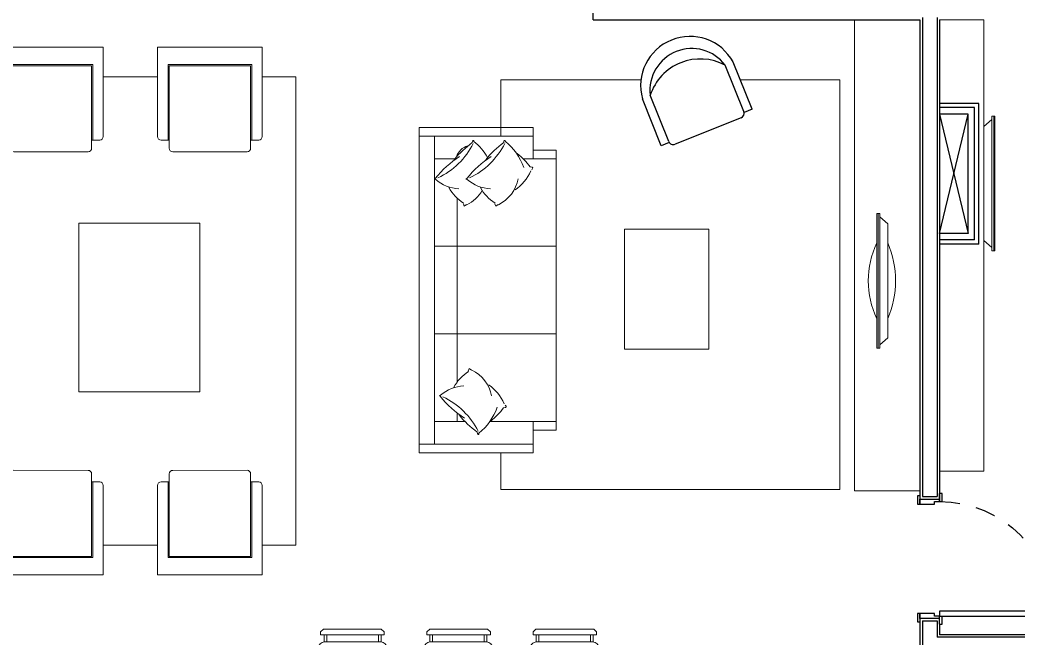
# Model space of a CAD drawing. Header units: millimetres. Extents: x 188.6 to 263.2, y 40.1 to 120.1.
# Drawn here: x 213.39 to 219.5, y 92.05 to 95.82 of the extents above; entities that cross this region are included whole.
import ezdxf

# ---------------------------------------------------------------- set-up
doc = ezdxf.new("R2010")
doc.units = ezdxf.units.MM
doc.linetypes.add('_XREF_APTOS 603 E 604$0$XREF-TIPO$0$HIDDEN2', pattern=[0.1875, 0.125, -0.0625])
for name, color, linetype in [('_XREF_APTOS 603 E 604$0$A-MC-ALVENARIA', 8, 'Continuous'), ('_XREF_APTOS 603 E 604$0$L-O-LAYOUT', 8, 'Continuous'), ('_XREF_APTOS 603 E 604$0$R-MC-REBOCO', 8, 'Continuous'), ('_XREF_APTOS 603 E 604$0$XREF-TIPO$0$E-MC-ESQUADRIAS', 8, 'Continuous'), ('_XREF_APTOS 603 E 604$0$XREF-TIPO$0$S-MC-SECÇÃO', 8, 'Continuous'), ('_XREF_APTOS 603 E 604$0$XREF-TIPO$0$V-MC-VISTA2', 8, 'Continuous'), ('ARQ', 8, 'Continuous')]:
    doc.layers.add(name, color=color, linetype=linetype)
doc.layers.add('_XREF_APTOS 603 E 604$0$L-MC-LAYOUT', color=8, linetype='Continuous', lineweight=5)

# ---------------------------------------------------------------- blocks, each defined once
blk = doc.blocks.new('_XREF_APTOS 603 E 604$0$AC18C')
for p, q in [((-0.039, 0.5), (-0.558, 0.5)), ((-0.05, 0.412), (-0.558, 0.412)), ((-0.039, 0.5), (-0.039, 0.412)), ((0, 0.362), (0, -0.362)), ((-0.05, -0.412), (-0.558, -0.412)), ((-0.039, -0.5), (-0.553, -0.5)), ((-0.039, -0.411), (-0.039, -0.5))]:
    blk.add_line(p, q)
for centre, radius, start, end in [((-0.497, 0), 0.503, 97.0495, 263.5769), ((-0.446, 0), 0.427, 105.249, 254.751), ((-0.212, 0), 0.538, 130.0756, 229.9244), ((-0.05, 0.362), 0.05, 0, 90), ((-0.05, -0.362), 0.05, 270, 0)]:
    blk.add_arc(centre, radius, start, end)
blk = doc.blocks.new('_XREF_APTOS 603 E 604$0$Z$W@#32586')
at = {"layer": '_XREF_APTOS 603 E 604$0$L-O-LAYOUT', "color": 4, "xscale": -0.6, "yscale": 0.6, "zscale": 0.63, "rotation": 90.00000000000004}
blk.add_blockref('_XREF_APTOS 603 E 604$0$AC18C', (0.3, 0), dxfattribs=at)
blk = doc.blocks.new('_XREF_APTOS 603 E 604$0$A$C294A2076')
at = {"layer": '_XREF_APTOS 603 E 604$0$L-O-LAYOUT'}
blk.add_blockref('_XREF_APTOS 603 E 604$0$Z$W@#32586', (0, 0), dxfattribs=at)
blk = doc.blocks.new('_XREF_APTOS 603 E 604$0$XREF-TIPO$0$PORTA 70')
at = {"layer": 'ARQ'}
for p, q in [((36.2665, 23.8835), (36.2815, 23.8835)), ((36.2665, 23.8335), (36.2665, 23.8835)), ((36.2815, 23.8335), (36.2815, 23.8835)), ((36.2815, 23.8335), (36.2665, 23.8335)), ((36.2815, 23.8485), (36.2815, 23.8335)), ((36.4015, 23.8485), (36.2815, 23.8485)), ((36.3115, 23.8335), (36.2815, 23.8335)), ((36.3115, 23.8185), (36.3115, 23.8335)), ((36.4015, 23.8185), (36.3115, 23.8185)), ((36.4015, 23.8685), (36.4165, 23.8685)), ((36.4015, 23.8685), (36.4015, 23.8185)), ((36.4015, 23.8185), (36.4015, 23.8485)), ((36.4165, 23.8185), (36.4015, 23.8185)), ((36.4165, 23.8685), (36.4165, 23.8185)), ((36.3115, 23.1485), (36.4015, 23.1485)), ((36.3115, 23.1335), (36.3115, 23.1485)), ((36.4015, 23.1485), (36.4165, 23.1485)), ((36.4015, 23.1185), (36.4015, 23.1485)), ((36.4015, 23.1485), (36.4015, 23.0985)), ((36.4165, 23.1485), (36.4165, 23.0985)), ((36.2665, 23.0835), (36.2665, 23.1335)), ((36.2815, 23.0835), (36.2665, 23.0835)), ((36.2815, 23.1335), (36.3115, 23.1335)), ((36.2815, 23.0835), (36.2815, 23.1335)), ((36.2815, 23.1185), (36.4015, 23.1185)), ((36.4165, 23.0985), (36.4015, 23.0985))]:
    blk.add_line(p, q, dxfattribs=at)
blk.add_lwpolyline([(36.2815, 23.1635), (36.2815, 23.1335), (35.5815, 23.1335), (35.5815, 23.1635)], close=True, dxfattribs=at)
at = {"layer": 'ARQ', "color": 8, "linetype": '_XREF_APTOS 603 E 604$0$XREF-TIPO$0$HIDDEN2'}
blk.add_arc((36.2815, 23.1335), 0.7, 90, 180, dxfattribs=at)
blk = doc.blocks.new('_XREF_APTOS 603 E 604$0$A$C37A023DB')
at = {"layer": '_XREF_APTOS 603 E 604$0$L-MC-LAYOUT', "color": 8}
blk.add_line((0.007, 0), (0.007, 0.8239), dxfattribs=at)
at = {"layer": '_XREF_APTOS 603 E 604$0$L-MC-LAYOUT'}
for points in [[(0, 0), (0, 0.8239), (0.0175, 0.8239), (0.0175, 0)], [(0.0175, 0.021), (0.0175, 0.8029), (0.0665, 0.7609), (0.0665, 0.063)]]:
    blk.add_lwpolyline(points, close=True, dxfattribs=at)
blk = doc.blocks.new('_XREF_APTOS 603 E 604$0$MESA 8L')
at = {"layer": '_XREF_APTOS 603 E 604$0$L-MC-LAYOUT'}
for p, q in [((35.7786, -11.3653), (36.1671, -11.3653)), ((35.7996, -11.4091), (35.7995, -11.3653)), ((35.7996, -11.4091), (36.1496, -11.4091)), ((35.8171, -11.4091), (35.817, -11.3653)), ((36.132, -11.3653), (36.132, -11.4091)), ((36.1495, -11.3653), (36.1495, -11.4091)), ((35.2621, -11.9085), (35.2621, -12.2971)), ((35.3059, -11.9296), (35.2621, -11.9295)), ((35.3059, -11.9471), (35.2621, -11.947)), ((35.3059, -11.9296), (35.3059, -12.2796)), ((36.6434, -11.9296), (36.6871, -11.9295)), ((36.6434, -11.9296), (36.6434, -12.2796)), ((36.6434, -11.9471), (36.6871, -11.947)), ((36.6871, -11.9086), (36.6871, -12.2971)), ((35.2621, -12.262), (35.3059, -12.262)), ((36.6871, -12.262), (36.6434, -12.262)), ((35.2621, -12.2795), (35.3059, -12.2795)), ((36.6871, -12.2795), (36.6434, -12.2795)), ((35.2621, -12.5585), (35.2621, -12.9471)), ((36.6871, -12.5585), (36.6871, -12.9471)), ((35.3059, -12.5796), (35.2621, -12.5795)), ((35.3059, -12.5971), (35.2621, -12.597)), ((35.3059, -12.5796), (35.3059, -12.9296)), ((36.6433, -12.5796), (36.6871, -12.5795)), ((36.6433, -12.5796), (36.6433, -12.9296)), ((36.6433, -12.5971), (36.6871, -12.597)), ((35.2621, -12.912), (35.3059, -12.912)), ((35.2621, -12.9295), (35.3059, -12.9295)), ((36.6871, -12.912), (36.6433, -12.912)), ((36.6871, -12.9295), (36.6433, -12.9295)), ((35.2621, -13.5971), (35.2621, -13.2085)), ((35.2621, -13.2261), (35.3059, -13.2261)), ((35.2621, -13.2436), (35.3059, -13.2436)), ((35.3058, -13.576), (35.3059, -13.226)), ((36.6433, -13.576), (36.6433, -13.226)), ((36.6871, -13.2262), (36.6433, -13.2262)), ((36.6871, -13.2437), (36.6433, -13.2437)), ((36.6871, -13.5971), (36.6871, -13.2085)), ((35.3058, -13.5585), (35.2621, -13.5586)), ((35.3058, -13.576), (35.2621, -13.5761)), ((36.6433, -13.5585), (36.6871, -13.5587)), ((36.6433, -13.576), (36.6871, -13.5762)), ((35.7996, -14.0966), (35.7995, -14.1403)), ((35.7996, -14.0966), (36.1496, -14.0966)), ((35.8171, -14.0966), (35.817, -14.1403)), ((36.132, -14.1403), (36.132, -14.0966)), ((36.1495, -14.1403), (36.1495, -14.0966)), ((35.7785, -14.1403), (36.1671, -14.1403))]:
    blk.add_line(p, q, dxfattribs=at)
for points in [[(35.7786, -11.3654), (35.7786, -11.3479), (35.7961, -11.3304), (36.1496, -11.3304), (36.1671, -11.3479), (36.1671, -11.3654)], [(35.2622, -11.9085), (35.2447, -11.9085), (35.2272, -11.926), (35.2272, -12.2796), (35.2447, -12.2971), (35.2622, -12.2971)], [(36.687, -11.9086), (36.7045, -11.9086), (36.722, -11.9261), (36.722, -12.2796), (36.7045, -12.2971), (36.687, -12.2971)], [(35.2622, -12.5585), (35.2447, -12.5585), (35.2272, -12.576), (35.2272, -12.9296), (35.2447, -12.9471), (35.2622, -12.9471)], [(36.687, -12.5585), (36.7045, -12.5585), (36.722, -12.576), (36.722, -12.9296), (36.7045, -12.9471), (36.687, -12.9471)], [(35.2622, -13.5971), (35.2447, -13.5971), (35.2272, -13.5796), (35.2272, -13.226), (35.2447, -13.2085), (35.2622, -13.2085)], [(36.687, -13.5971), (36.7045, -13.5971), (36.722, -13.5796), (36.722, -13.226), (36.7045, -13.2085), (36.687, -13.2085)], [(35.7785, -14.1402), (35.7785, -14.1577), (35.796, -14.1752), (36.1496, -14.1752), (36.1671, -14.1577), (36.1671, -14.1402)]]:
    blk.add_lwpolyline(points, dxfattribs=at)
for points in [[(35.7646, -11.6278), (35.7646, -11.4466, -0.414214), (35.8021, -11.4091)], [(36.1471, -11.4091, -0.414214), (36.1846, -11.4466), (36.1846, -11.6278)], [(35.5246, -11.8946), (35.3434, -11.8946, 0.414214), (35.3059, -11.9321)], [(36.4246, -11.8946), (36.6059, -11.8946, -0.414214), (36.6434, -11.9321)], [(35.3059, -12.2771, 0.414214), (35.3434, -12.3146), (35.5246, -12.3146)], [(36.6434, -12.2771, -0.414214), (36.6059, -12.3146), (36.4246, -12.3146)], [(35.5246, -12.5446), (35.3434, -12.5446, 0.414214), (35.3059, -12.5821)], [(36.4246, -12.5446), (36.6058, -12.5446, -0.414214), (36.6433, -12.5821)], [(35.3059, -12.9271, 0.414214), (35.3434, -12.9646), (35.5246, -12.9646)], [(36.6433, -12.9271, -0.414214), (36.6058, -12.9646), (36.4246, -12.9646)], [(35.3059, -13.2285, -0.414214), (35.3434, -13.191), (35.5246, -13.191)], [(36.6433, -13.2285, 0.414214), (36.6058, -13.191), (36.4246, -13.191)], [(35.5246, -13.611), (35.3433, -13.611, -0.414214), (35.3058, -13.5735)], [(36.4246, -13.611), (36.6058, -13.611, 0.414214), (36.6433, -13.5735)], [(35.7646, -13.8778), (35.7646, -14.0591, 0.414214), (35.8021, -14.0966)], [(36.1471, -14.0966, 0.414214), (36.1846, -14.0591), (36.1846, -13.8778)]]:
    blk.add_lwpolyline(points, format="xyb", dxfattribs=at)
blk.add_lwpolyline([(35.5246, -11.6278), (36.4246, -11.6278), (36.4246, -13.8778), (35.5246, -13.8778)], close=True, dxfattribs=at)
blk = doc.blocks.new('_XREF_APTOS 603 E 604$0$XREF-MC1101-TE-LAYO$0$P90x70')
blk.add_lwpolyline([(8.8158, 5.695), (8.8858, 5.695, 0.414214), (8.9158, 5.725), (8.9158, 6.495), (8.0158, 6.495), (8.0158, 5.725, 0.414214), (8.0458, 5.695), (8.1158, 5.695)], format="xyb")
blk.add_lwpolyline([(8.8258, 5.695), (8.8258, 6.345), (8.1058, 6.345), (8.1058, 5.695)])
blk.add_lwpolyline([(8.7858, 5.595, 0.414214), (8.8158, 5.625), (8.8158, 6.335), (8.1158, 6.335), (8.1158, 5.625, 0.414214), (8.1458, 5.595)], format="xyb", close=True)
blk = doc.blocks.new('_XREF_APTOS 603 E 604$0$A$C059E68BE')
at = {"layer": '_XREF_APTOS 603 E 604$0$L-MC-LAYOUT'}
for p, q in [((0.2997, 1.4895, 0.0002), (0.3051, 1.4735, 0.0002)), ((0.3051, 1.4735, 0.0002), (0.319, 1.4849, 0.0002)), ((0.2696, 0.466, 0.0002), (0.275, 0.4821, 0.0002)), ((0.275, 0.4821, 0.0002), (0.2889, 0.4706, 0.0002)), ((0.4623, 0.466, 0.0002), (0.4677, 0.4821, 0.0002)), ((0.4677, 0.4821, 0.0002), (0.4817, 0.4706, 0.0002)), ((0.6972, 0.1927, 0.0002), (0.6362, 0.1927, 0.0002))]:
    blk.add_line(p, q, dxfattribs=at)
at = {"layer": '_XREF_APTOS 603 E 604$0$L-MC-LAYOUT', "elevation": 0.0002}
for points in [[(0, 0.0533), (0.6972, 0.0533), (0.6972, 0.1927), (0.8367, 0.1927), (0.8367, 1.8506), (0.7086, 1.8506), (0.6972, 1.8506), (0.6972, 1.99), (0, 1.99), (0, 0.0533)], [(0.093, 0.0533), (0.093, 1.9367), (0, 1.9367), (0, 0), (0.093, 0)], [(0.432, 1.7973), (0.6972, 1.7973), (0.6972, 1.9367), (0.093, 1.9367), (0.093, 1.7973), (0.2784, 1.7973)], [(0.3646, 1.8704), (0.3635, 1.8768), (0.3594, 1.8768), (0.3553, 1.8719), (0.3543, 1.8633)], [(0.432, 1.7973), (0.8367, 1.7973), (0.8367, 1.262), (0.093, 1.262), (0.093, 1.7973), (0.2784, 1.7973)], [(0.2324, 1.7469), (0.2324, 1.7973), (0.093, 1.7973), (0.093, 1.262), (0.2324, 1.262), (0.2324, 1.5557)], [(0.516, 1.7143), (0.5278, 1.7122), (0.531, 1.7093), (0.5307, 1.7043), (0.5256, 1.6974)], [(0.1305, 1.6378), (0.1237, 1.6384), (0.1227, 1.6395), (0.1279, 1.6432)], [(0.6972, 0.1395), (0.8367, 0.1395), (0.8367, 1.262), (0.093, 1.262), (0.093, 0.1394), (0.093, 0.1394)], [(0.2324, 0.4334), (0.2324, 1.262), (0.093, 1.262), (0.093, 0.1925), (0.2176, 0.1925), (0.2176, 0.1925)], [(0.432, 1.262), (0.8367, 1.262), (0.8367, 0.7268), (0.093, 0.7268), (0.093, 1.262), (0.2784, 1.262)], [(0.1004, 0.3177), (0.0936, 0.3171), (0.0926, 0.3161), (0.0978, 0.3123)], [(0.2931, 0.3178), (0.2864, 0.3171), (0.2853, 0.3161), (0.2905, 0.3123)], [(0.6786, 0.2412), (0.6904, 0.2433), (0.6936, 0.2462), (0.6933, 0.2512), (0.6882, 0.2581)], [(0.6972, 0.1395), (0.6972, 0.1395), (0.6972, 0), (0.093, 0)], [(0.093, 0.0533), (0.093, 0.1394), (0.093, 0.1394)], [(0.3345, 0.0851), (0.3334, 0.0788), (0.3293, 0.0787), (0.3251, 0.0836), (0.3242, 0.0922)], [(0.5273, 0.0851), (0.5261, 0.0788), (0.522, 0.0787), (0.5179, 0.0836), (0.517, 0.0922)]]:
    blk.add_lwpolyline(points, dxfattribs=at)
blk.add_lwpolyline([(0.2976, 0.1128, -0.280023), (0.2282, 0.18)], format="xyb", dxfattribs=at)
at = {"layer": '_XREF_APTOS 603 E 604$0$L-MC-LAYOUT'}
for centre, radius, start, end in [((-0.0549, 2.0678, 0.0002), 0.4654, 295.30714, 333.23278), ((0.7008, 1.388, 0.0002), 0.5882, 126.08932, 140.98194), ((0.1291, 1.5858, 0.0002), 0.3695, 19.87758, 50.39212), ((0.6079, 1.264, 0.0002), 0.6117, 122.74309, 141.68999), ((0.1633, 1.4488, 0.0002), 0.4415, 36.96498, 51.73534), ((0.2567, 1.8103, 0.0002), 0.2898, 305.13912, 335.34097), ((0.2831, 1.8108, 0.0002), 0.2308, 228.59006, 267.28729), ((0.4393, 1.7111, 0.0002), 0.2587, 208.14831, 237.57952), ((0.2227, 1.6839, 0.0002), 0.2235, 296.20699, 349.17391), ((0.4092, 0.2444, 0.0002), 0.2587, 122.42173, 151.85293), ((0.1926, 0.2716, 0.0002), 0.2235, 30.6086, 63.79425), ((0.6019, 0.2444, 0.0002), 0.2587, 122.42173, 151.85293), ((0.3854, 0.2716, 0.0002), 0.2235, 10.82734, 63.79425), ((0.253, 0.1447, 0.0002), 0.2308, 92.71395, 131.41119), ((0.4458, 0.1447, 0.0002), 0.2308, 92.71395, 131.41119), ((0.4193, 0.1452, 0.0002), 0.2898, 24.66028, 54.86212), ((0.5778, 0.6915, 0.0002), 0.6117, 218.31125, 237.25816), ((-0.085, -0.1123, 0.0002), 0.4654, 26.76846, 64.69411), ((0.7705, 0.6915, 0.0002), 0.6117, 218.31125, 237.25816), ((0.1077, -0.1123, 0.0002), 0.4654, 26.76846, 64.69411), ((0.6707, 0.5675, 0.0002), 0.5882, 219.01931, 233.91193), ((0.099, 0.3698, 0.0002), 0.3695, 309.60913, 329.70852), ((0.8634, 0.5675, 0.0002), 0.5882, 219.01931, 233.91193), ((0.2917, 0.3698, 0.0002), 0.3695, 309.60913, 340.12366), ((0.3259, 0.5067, 0.0002), 0.4415, 308.26591, 323.03626)]:
    blk.add_arc(centre, radius, start, end, dxfattribs=at)
blk = doc.blocks.new('_XREF_APTOS 603 E 604$0$A$C39961784')
at = {"color": 8}
blk.add_line((0.058, 0), (0.058, 0.8239), dxfattribs=at)
for points in [[(0.051, 0), (0.051, 0.8239), (0.0685, 0.8239), (0.0685, 0)], [(0.0685, 0.021), (0.0685, 0.8029), (0.1175, 0.7609), (0.1175, 0.063)]]:
    blk.add_lwpolyline(points, close=True)
for centre, radius, start, end in [((0.528, 0.412), 0.5301, 154.11506, 205.88586), ((-0.4207, 0.4119), 0.5859, 336.73392, 23.267)]:
    blk.add_arc(centre, radius, start, end, dxfattribs=at)
blk = doc.blocks.new('A$C0BE265FA')
at = {"layer": '_XREF_APTOS 603 E 604$0$A-MC-ALVENARIA'}
for p, q in [((7.5899, 7.9452), (7.5899, 5.0151)), ((7.6799, 7.9452), (7.6799, 5.0151)), ((7.5899, 5.0151), (7.6799, 5.0151)), ((7.5899, 4.2551), (7.5899, 2.2151)), ((7.5899, 4.2551), (7.6799, 4.2551)), ((7.6799, 4.2551), (7.6799, 4.1551)), ((10.84, 4.1551), (7.6799, 4.1551))]:
    blk.add_line(p, q, dxfattribs=at)
at = {"layer": '_XREF_APTOS 603 E 604$0$L-MC-LAYOUT'}
for p, q in [((7.1749, 5.0502), (7.1749, 7.9302)), ((7.5749, 5.0502), (7.1749, 5.0502))]:
    blk.add_line(p, q, dxfattribs=at)
blk.add_lwpolyline([(7.1749, 7.9302), (7.5749, 7.9302), (7.5749, 5.0501), (7.1749, 5.0501)], close=True, dxfattribs=at)
for points, elevation in [([(7.9665, 5.1701), (7.6949, 5.1701), (7.6949, 7.9302), (7.9665, 7.9302)], 0.0002), ([(6.2837, 5.9168), (5.7682, 5.9168), (5.7682, 6.6518), (6.2837, 6.6518)], -0.0005)]:
    blk.add_lwpolyline(points, close=True, dxfattribs=dict(at, elevation=elevation))
for points, elevation in [([(2.5782, 7.5822), (2.911, 7.5822)], 0.0002), ([(3.551, 4.7183), (3.7572, 4.7183), (3.7572, 7.5822)], 0.0002), ([(3.7572, 7.5822), (3.551, 7.5822)], 0.0002), ([(5.8681, 7.5633), (5.0098, 7.5633), (5.0098, 7.2195)], -0.0002), ([(5.0098, 5.2828), (5.0098, 5.0583), (7.085, 5.0583), (7.085, 7.5633)], -0.0002), ([(7.085, 7.5633), (6.4767, 7.5633)], -0.0002), ([(3.1701, 5.6554), (3.1701, 6.6871), (2.4299, 6.6871), (2.4298, 5.6554), (3.1701, 5.6554)], 0.0002), ([(2.5782, 4.7183), (2.911, 4.7183)], 0.0002)]:
    blk.add_lwpolyline(points, dxfattribs=dict(at, elevation=elevation))
at = {"layer": '_XREF_APTOS 603 E 604$0$R-MC-REBOCO'}
for p, q in [((5.575, 7.9302), (5.575, 8.7602)), ((5.575, 7.9302), (7.5749, 7.9302)), ((7.5749, 7.9302), (7.5749, 5.0201)), ((7.6949, 7.9302), (7.6949, 5.0001)), ((7.9342, 7.4201), (7.6949, 7.4201)), ((7.9342, 6.5601), (7.9342, 7.4201)), ((7.9342, 6.5601), (7.6949, 6.5601)), ((7.5749, 4.2501), (7.5749, 2.2301)), ((7.6949, 4.2351), (7.6949, 4.1701)), ((10.825, 4.1701), (7.6949, 4.1701))]:
    blk.add_line(p, q, dxfattribs=at)
at = {"layer": '_XREF_APTOS 603 E 604$0$XREF-TIPO$0$S-MC-SECÇÃO'}
for p, q in [((7.9092, 7.3951), (7.6949, 7.3951)), ((7.9092, 6.5851), (7.9092, 7.3951)), ((7.87, 7.3551), (7.6949, 7.3551)), ((7.8692, 6.6251), (7.8692, 7.3551)), ((7.8692, 6.6251), (7.6949, 6.6251)), ((7.9092, 6.5851), (7.6949, 6.5851))]:
    blk.add_line(p, q, dxfattribs=at)
at = {"layer": '_XREF_APTOS 603 E 604$0$XREF-TIPO$0$V-MC-VISTA2'}
for p, q in [((7.6949, 6.6251), (7.8689, 7.3551)), ((7.6949, 7.3551, 0.0002), (7.8692, 6.6251))]:
    blk.add_line(p, q, dxfattribs=at)
at = {"layer": '_XREF_APTOS 603 E 604$0$L-MC-LAYOUT', "xscale": -1}
for name, p, rotation in [('_XREF_APTOS 603 E 604$0$A$C294A2076', (6.557, 7.3623, -0.0005), 21.79129304060433), ('_XREF_APTOS 603 E 604$0$A$C059E68BE', (4.5119, 7.2728, -0.0005), 180), ('_XREF_APTOS 603 E 604$0$A$C39961784', (7.2604, 6.747, -0.0005), 180)]:
    blk.add_blockref(name, p, dxfattribs=dict(at, rotation=rotation))
at = {"layer": '_XREF_APTOS 603 E 604$0$L-MC-LAYOUT', "linetype": 'ByBlock', "extrusion": (0, 0, -1)}
for p, xscale, yscale, zscale, rotation in [((-8.2781, 3.146, -0.0002), 0.711084774623986, 0.711084774623986, -0.711084774623986, 359.9993774705351), ((2.7889, 3.146, -0.0002), -0.7110847746239858, 0.7110847746239858, -0.7110847746239858, 0.0006225294649376), ((-8.2781, 9.1545, -0.0002), -0.711084774623986, 0.711084774623986, -0.711084774623986, 180.0006225294649), ((2.7889, 9.1545, -0.0002), 0.7110847746239858, 0.7110847746239858, -0.7110847746239858, 179.9993774705351)]:
    blk.add_blockref('_XREF_APTOS 603 E 604$0$XREF-MC1101-TE-LAYO$0$P90x70', p, dxfattribs=dict(at, xscale=xscale, yscale=yscale, zscale=zscale, rotation=rotation))
at = {"layer": '_XREF_APTOS 603 E 604$0$L-MC-LAYOUT', "extrusion": (0, 0, -1), "zscale": -1}
blk.add_blockref('_XREF_APTOS 603 E 604$0$A$C37A023DB', (-8.033, 6.5182, -0.0002), dxfattribs=at)
at = {"layer": '_XREF_APTOS 603 E 604$0$L-MC-LAYOUT', "rotation": 270}
blk.add_blockref('_XREF_APTOS 603 E 604$0$MESA 8L', (17.5054, 39.4321, 0.0002), dxfattribs=at)
at = {"layer": '_XREF_APTOS 603 E 604$0$XREF-TIPO$0$E-MC-ESQUADRIAS', "xscale": -1}
blk.add_blockref('_XREF_APTOS 603 E 604$0$XREF-TIPO$0$PORTA 70', (43.9764, -18.8484), dxfattribs=at)
at = {"layer": 'ARQ', "xscale": -1, "rotation": 21.79129304060433}
blk.add_blockref('_XREF_APTOS 603 E 604$0$A$C294A2076', (6.557, 7.3623, -0.0005), dxfattribs=at)

msp = doc.modelspace()

# ---------------------------------------------------------------- block references
at = {"layer": 'ARQ'}
msp.add_blockref('A$C0BE265FA', (211.3213, 87.8947), dxfattribs=at)

doc.saveas('drawing.dxf')
